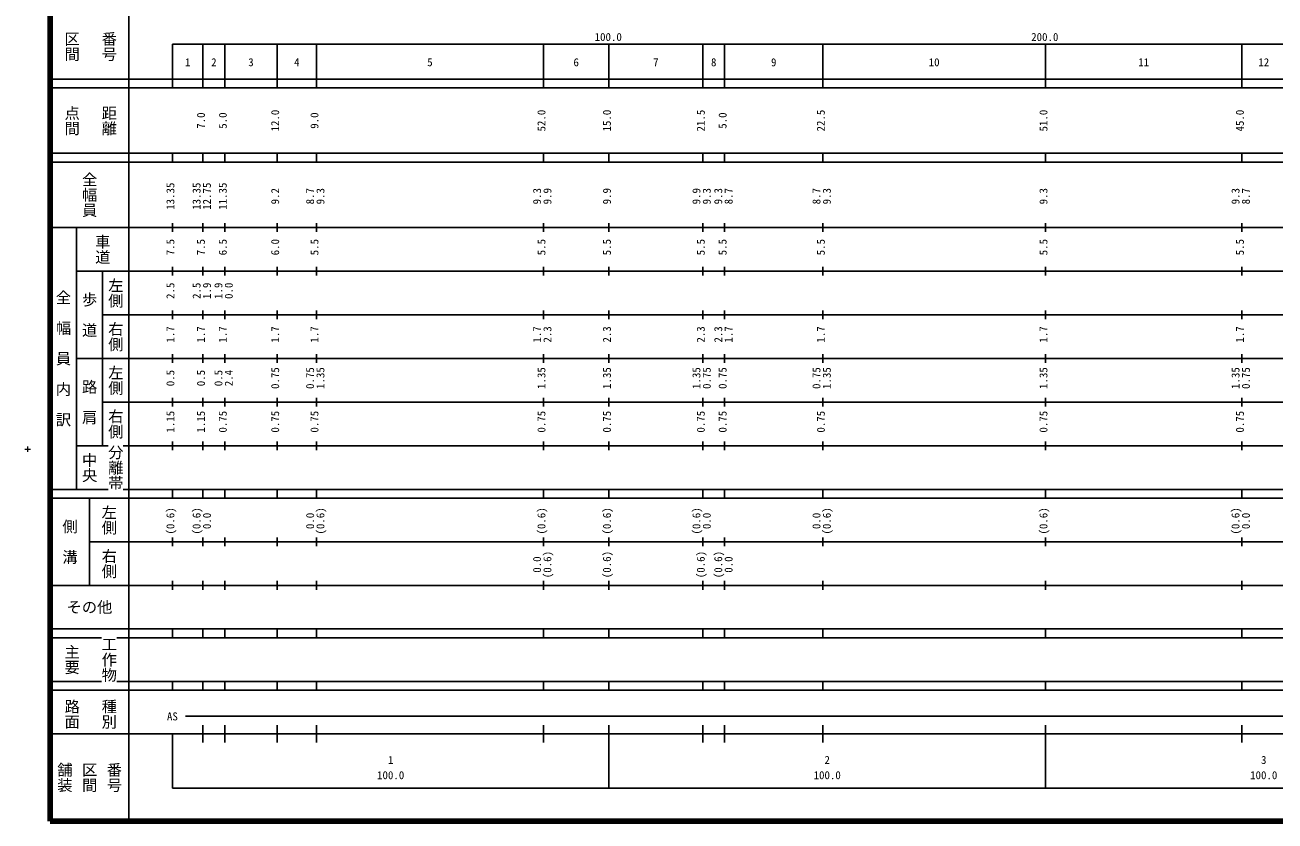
# Model space of a CAD drawing. Units: millimetres on the paper, enlarged 1000 times. Extents: x -625 to 645140, y -85230 to 274770.
# Drawn here: x -625 to 285722, y -85230 to 97179 of the extents above; entities that cross this region are included whole.
import ezdxf
from ezdxf.enums import TextEntityAlignment as Align

# ---------------------------------------------------------------- set-up
doc = ezdxf.new("R2010")
doc.units = ezdxf.units.MM
doc.header["$LTSCALE"] = 1000
for name, color, linetype, lineweight in [('M-TTL', 2, 'Continuous', 140), ('M-TTL-BAND', 7, 'Continuous', 25), ('S-BGD', 7, 'Continuous', 13)]:
    doc.layers.add(name, color=color, linetype=linetype, lineweight=lineweight)
doc.styles.add('@ＭＳ ゴシック', font='')
doc.styles.add('ＭＳ ゴシック', font='')
doc.styles.get('@ＭＳ ゴシック').set_extended_font_data('@MS Gothic')
doc.styles.get('ＭＳ ゴシック').set_extended_font_data('MS Gothic')

# ---------------------------------------------------------------- blocks, each defined once
blk = doc.blocks.new('plus')
at = {"color": 0, "linetype": 'Continuous', "lineweight": -2}
for p, q in [((-1.25, 0), (1.25, 0)), ((0, -1.25), (0, 1.25))]:
    blk.add_line(p, q, dxfattribs=at)

msp = doc.modelspace()

# ---------------------------------------------------------------- linework, layer by layer
at = {"layer": 'M-TTL'}
for p, q in [((5140, 274770), (5140, -85230)), ((5140, -85230), (645140, -85230))]:
    msp.add_line(p, q, dxfattribs=at)
at = {"layer": 'M-TTL-BAND'}
for p, q in [((23140, 264770), (23140, -85230)), ((33140, 92770), (544140, 92770)), ((33140, 92770), (33140, 82770)), ((40140, 82770), (40140, 92770)), ((45140, 82770), (45140, 92770)), ((57140, 82770), (57140, 92770)), ((66140, 82770), (66140, 92770)), ((118140, 82770), (118140, 92770)), ((133140, 82770), (133140, 92770)), ((154640, 82770), (154640, 92770)), ((159640, 82770), (159640, 92770)), ((182140, 82770), (182140, 92770)), ((233140, 82770), (233140, 92770)), ((278140, 82770), (278140, 92770)), ((5140, 84770), (544140, 84770)), ((5140, 82770), (544140, 82770)), ((5140, 67770), (544140, 67770)), ((33140, 65770), (33140, 67770)), ((40140, 65770), (40140, 67770)), ((45140, 65770), (45140, 67770)), ((57140, 65770), (57140, 67770)), ((66140, 65770), (66140, 67770)), ((118140, 65770), (118140, 67770)), ((133140, 65770), (133140, 67770)), ((154640, 65770), (154640, 67770)), ((159640, 65770), (159640, 67770)), ((182140, 65770), (182140, 67770)), ((233140, 65770), (233140, 67770)), ((278140, 65770), (278140, 67770)), ((5140, 65770), (544140, 65770)), ((33140, 49770), (33140, 51770)), ((40140, 49770), (40140, 51770)), ((45140, 49770), (45140, 51770)), ((57140, 49770), (57140, 51770)), ((66140, 49770), (66140, 51770)), ((118140, 49770), (118140, 51770)), ((133140, 49770), (133140, 51770)), ((154640, 49770), (154640, 51770)), ((159640, 49770), (159640, 51770)), ((182140, 49770), (182140, 51770)), ((233140, 49770), (233140, 51770)), ((278140, 49770), (278140, 51770)), ((5140, 50770), (544140, 50770)), ((11140, -9230), (11140, 50770)), ((11140, 40770), (544140, 40770)), ((17140, 40770), (17140, 770)), ((33140, 39770), (33140, 41770)), ((40140, 39770), (40140, 41770)), ((45140, 39770), (45140, 41770)), ((57140, 39770), (57140, 41770)), ((66140, 39770), (66140, 41770)), ((118140, 39770), (118140, 41770)), ((133140, 39770), (133140, 41770)), ((154640, 39770), (154640, 41770)), ((159640, 39770), (159640, 41770)), ((182140, 39770), (182140, 41770)), ((233140, 39770), (233140, 41770)), ((278140, 39770), (278140, 41770)), ((33140, 29770), (33140, 31770)), ((40140, 29770), (40140, 31770)), ((45140, 29770), (45140, 31770)), ((57140, 29770), (57140, 31770)), ((66140, 29770), (66140, 31770)), ((118140, 29770), (118140, 31770)), ((133140, 29770), (133140, 31770)), ((154640, 29770), (154640, 31770)), ((159640, 29770), (159640, 31770)), ((182140, 29770), (182140, 31770)), ((233140, 29770), (233140, 31770)), ((278140, 29770), (278140, 31770)), ((17140, 30770), (544140, 30770)), ((11140, 20770), (544140, 20770)), ((33140, 19770), (33140, 21770)), ((40140, 19770), (40140, 21770)), ((45140, 19770), (45140, 21770)), ((57140, 19770), (57140, 21770)), ((66140, 19770), (66140, 21770)), ((118140, 19770), (118140, 21770)), ((133140, 19770), (133140, 21770)), ((154640, 19770), (154640, 21770)), ((159640, 19770), (159640, 21770)), ((182140, 19770), (182140, 21770)), ((233140, 19770), (233140, 21770)), ((278140, 19770), (278140, 21770)), ((33140, 9770), (33140, 11770)), ((40140, 9770), (40140, 11770)), ((45140, 9770), (45140, 11770)), ((57140, 9770), (57140, 11770)), ((66140, 9770), (66140, 11770)), ((118140, 9770), (118140, 11770)), ((133140, 9770), (133140, 11770)), ((154640, 9770), (154640, 11770)), ((159640, 9770), (159640, 11770)), ((182140, 9770), (182140, 11770)), ((233140, 9770), (233140, 11770)), ((278140, 9770), (278140, 11770)), ((17140, 10770), (544140, 10770)), ((11140, 770), (18390, 770)), ((21890, 770), (544140, 770)), ((33140, -230), (33140, 1770)), ((40140, -230), (40140, 1770)), ((45140, -230), (45140, 1770)), ((57140, -230), (57140, 1770)), ((66140, -230), (66140, 1770)), ((118140, -230), (118140, 1770)), ((133140, -230), (133140, 1770)), ((154640, -230), (154640, 1770)), ((159640, -230), (159640, 1770)), ((182140, -230), (182140, 1770)), ((233140, -230), (233140, 1770)), ((278140, -230), (278140, 1770)), ((5140, -9230), (18390, -9230)), ((5140, -11230), (544140, -11230)), ((14140, -11230), (14140, -31230)), ((21890, -9230), (544140, -9230)), ((33140, -11230), (33140, -9230)), ((40140, -11230), (40140, -9230)), ((45140, -11230), (45140, -9230)), ((57140, -11230), (57140, -9230)), ((66140, -11230), (66140, -9230)), ((118140, -11230), (118140, -9230)), ((133140, -11230), (133140, -9230)), ((154640, -11230), (154640, -9230)), ((159640, -11230), (159640, -9230)), ((182140, -11230), (182140, -9230)), ((233140, -11230), (233140, -9230)), ((278140, -11230), (278140, -9230)), ((14140, -21230), (544140, -21230)), ((33140, -22230), (33140, -20230)), ((40140, -22230), (40140, -20230)), ((45140, -22230), (45140, -20230)), ((57140, -22230), (57140, -20230)), ((66140, -22230), (66140, -20230)), ((118140, -22230), (118140, -20230)), ((133140, -22230), (133140, -20230)), ((154640, -22230), (154640, -20230)), ((159640, -22230), (159640, -20230)), ((182140, -22230), (182140, -20230)), ((233140, -22230), (233140, -20230)), ((278140, -22230), (278140, -20230)), ((5140, -31230), (544140, -31230)), ((33140, -32230), (33140, -30230)), ((40140, -32230), (40140, -30230)), ((45140, -32230), (45140, -30230)), ((57140, -32230), (57140, -30230)), ((66140, -32230), (66140, -30230)), ((118140, -32230), (118140, -30230)), ((133140, -32230), (133140, -30230)), ((154640, -32230), (154640, -30230)), ((159640, -32230), (159640, -30230)), ((182140, -32230), (182140, -30230)), ((233140, -32230), (233140, -30230)), ((278140, -32230), (278140, -30230)), ((5140, -41230), (544140, -41230)), ((33140, -43230), (33140, -41230)), ((40140, -43230), (40140, -41230)), ((45140, -43230), (45140, -41230)), ((57140, -43230), (57140, -41230)), ((66140, -43230), (66140, -41230)), ((118140, -43230), (118140, -41230)), ((133140, -43230), (133140, -41230)), ((154640, -43230), (154640, -41230)), ((159640, -43230), (159640, -41230)), ((182140, -43230), (182140, -41230)), ((233140, -43230), (233140, -41230)), ((278140, -43230), (278140, -41230)), ((5140, -43230), (16890, -43230)), ((20390, -43230), (544140, -43230)), ((5140, -53230), (16890, -53230)), ((20390, -53230), (544140, -53230)), ((33140, -55230), (33140, -53230)), ((40140, -55230), (40140, -53230)), ((45140, -55230), (45140, -53230)), ((57140, -55230), (57140, -53230)), ((66140, -55230), (66140, -53230)), ((118140, -55230), (118140, -53230)), ((133140, -55230), (133140, -53230)), ((154640, -55230), (154640, -53230)), ((159640, -55230), (159640, -53230)), ((182140, -55230), (182140, -53230)), ((233140, -55230), (233140, -53230)), ((278140, -55230), (278140, -53230)), ((5140, -55230), (544140, -55230)), ((36140, -61230), (530140, -61230)), ((5140, -65230), (544140, -65230)), ((33140, -65230), (33140, -77730)), ((40140, -67230), (40140, -63230)), ((45140, -67230), (45140, -63230)), ((57140, -67230), (57140, -63230)), ((66140, -67230), (66140, -63230)), ((118140, -67230), (118140, -63230)), ((133140, -77730), (133140, -63230)), ((154640, -67230), (154640, -63230)), ((159640, -67230), (159640, -63230)), ((182140, -67230), (182140, -63230)), ((233140, -77730), (233140, -63230)), ((278140, -67230), (278140, -63230)), ((33140, -77730), (544140, -77730))]:
    msp.add_line(p, q, dxfattribs=at)

# ---------------------------------------------------------------- block references
at = {"layer": 'S-BGD', "xscale": 500, "yscale": 500}
msp.add_blockref('plus', (0, 0), dxfattribs=at)
msp.add_blockref('plus', (0, 0), dxfattribs=at)
msp.add_blockref('plus', (0, 0), dxfattribs=at)
msp.add_blockref('plus', (0, 0), dxfattribs=at)
msp.add_blockref('plus', (0, 0), dxfattribs=at)
msp.add_blockref('plus', (0, 0), dxfattribs=at)
msp.add_blockref('plus', (0, 0), dxfattribs=at)
msp.add_blockref('plus', (0, 0), dxfattribs=at)
msp.add_blockref('plus', (0, 0), dxfattribs=at)

# ---------------------------------------------------------------- texts
at = {"layer": 'M-TTL-BAND', "style": '@ＭＳ ゴシック'}
for s, p in [('区間', (10140, 92270)), ('番号', (18640, 92270)), ('点間', (10140, 75270)), ('距離', (18640, 75270)), ('全幅員', (14140, 58270)), ('車道', (17140, 45770)), ('左側', (20140, 35770)), ('全\u3000幅\u3000員\u3000内\u3000訳', (8140, 20770)), ('歩\u3000道', (14140, 30770)), ('右側', (20140, 25770)), ('左側', (20140, 15770)), ('路\u3000肩', (14140, 10770)), ('右側', (20140, 5770)), ('分離帯', (20140, -4230)), ('中央', (14140, -4230)), ('左側', (18640, -16230)), ('側\u3000溝', (9640, -21230)), ('右側', (18640, -26230)), ('主要', (10140, -48230)), ('工作物', (18640, -48230)), ('路面', (10140, -60730)), ('種別', (18640, -60730)), ('舗装', (8473, -75230)), ('区間', (14140, -75230)), ('番号', (19807, -75230))]:
    msp.add_text(s, height=2566, rotation=270, dxfattribs=at).set_placement(p, align=Align.MIDDLE_CENTER)
at = {"layer": 'M-TTL-BAND', "style": 'ＭＳ ゴシック'}
for s, p in [('100.0', (132984, 92964)), ('200.0', (232984, 92964)), ('1', (36640, 87175)), ('2', (42640, 87175)), ('3', (51140, 87175)), ('4', (61640, 87175)), ('5', (92140, 87175)), ('6', (125640, 87175)), ('7', (143890, 87175)), ('8', (157140, 87175)), ('9', (170890, 87175)), ('10', (207640, 87175)), ('11', (255640, 87175)), ('12', (283140, 87175)), ('AS', (33140, -62730)), ('1', (83140, -72707)), ('2', (183140, -72707)), ('3', (283140, -72707)), ('100.0', (83140, -76197)), ('100.0', (183140, -76197)), ('100.0', (283140, -76197))]:
    msp.add_text(s, height=1833, dxfattribs=at).set_placement(p, align=Align.BOTTOM_CENTER)
for s, p in [('12.0', (58140, 75270)), ('52.0', (119140, 75270)), ('15.0', (134140, 75270)), ('21.5', (155640, 75270)), ('22.5', (183140, 75270)), ('51.0', (234140, 75270)), ('45.0', (279140, 75270)), ('7.0', (41140, 75270)), ('5.0', (46140, 75270)), ('9.0', (67140, 75270)), ('5.0', (160640, 75270)), ('13.35', (34140, 57944)), ('13.35', (40140, 57944)), ('12.75', (42510, 57944)), ('11.35', (46140, 57944)), ('9.2', (58140, 57944)), ('8.7', (66140, 57944)), ('9.3', (68510, 57944)), ('9.3', (118140, 57944)), ('9.9', (120510, 57944)), ('9.9', (134140, 57944)), ('9.9', (154640, 57944)), ('9.3', (157010, 57944)), ('9.3', (159640, 57944)), ('8.7', (162010, 57944)), ('8.7', (182140, 57944)), ('9.3', (184510, 57944)), ('9.3', (234140, 57944)), ('9.3', (278140, 57944)), ('8.7', (280510, 57944)), ('7.5', (34140, 46270)), ('7.5', (41140, 46270)), ('6.5', (46140, 46270)), ('6.0', (58140, 46270)), ('5.5', (67140, 46270)), ('5.5', (119140, 46270)), ('5.5', (134140, 46270)), ('5.5', (155640, 46270)), ('5.5', (160640, 46270)), ('5.5', (183140, 46270)), ('5.5', (234140, 46270)), ('5.5', (279140, 46270)), ('2.5', (34140, 36270)), ('2.5', (40140, 36270)), ('1.9', (42510, 36270)), ('1.9', (45140, 36270)), ('0.0', (47510, 36270)), ('1.7', (34140, 26270)), ('1.7', (41140, 26270)), ('1.7', (46140, 26270)), ('1.7', (58140, 26270)), ('1.7', (67140, 26270)), ('1.7', (118140, 26270)), ('2.3', (120510, 26270)), ('2.3', (134140, 26270)), ('2.3', (155640, 26270)), ('2.3', (159640, 26270)), ('1.7', (162010, 26270)), ('1.7', (183140, 26270)), ('1.7', (234140, 26270)), ('1.7', (279140, 26270)), ('0.5', (34140, 16270)), ('0.5', (41140, 16270)), ('0.5', (45140, 16270)), ('2.4', (47510, 16270)), ('0.75', (58140, 16270)), ('0.75', (66140, 16270)), ('1.35', (68510, 16270)), ('1.35', (119140, 16270)), ('1.35', (134140, 16270)), ('1.35', (154640, 16270)), ('0.75', (157010, 16270)), ('0.75', (160640, 16270)), ('0.75', (182140, 16270)), ('1.35', (184510, 16270)), ('1.35', (234140, 16270)), ('1.35', (278140, 16270)), ('0.75', (280510, 16270)), ('1.15', (34140, 6270)), ('1.15', (41140, 6270)), ('0.75', (46140, 6270)), ('0.75', (58140, 6270)), ('0.75', (67140, 6270)), ('0.75', (119140, 6270)), ('0.75', (134140, 6270)), ('0.75', (155640, 6270)), ('0.75', (160640, 6270)), ('0.75', (183140, 6270)), ('0.75', (234140, 6270)), ('0.75', (279140, 6270)), ('(0.6)', (34140, -16466)), ('(0.6)', (40140, -16466)), ('(0.6)', (68510, -16466)), ('(0.6)', (119140, -16466)), ('(0.6)', (134140, -16466)), ('(0.6)', (154640, -16466)), ('(0.6)', (184510, -16466)), ('(0.6)', (234140, -16466)), ('(0.6)', (278140, -16466)), ('0.0', (42510, -16466)), ('0.0', (66140, -16466)), ('0.0', (157010, -16466)), ('0.0', (182140, -16466)), ('0.0', (280510, -16466)), ('0.0', (118140, -26466)), ('(0.6)', (120510, -26466)), ('(0.6)', (134140, -26466)), ('(0.6)', (155640, -26466)), ('(0.6)', (159640, -26466)), ('0.0', (162010, -26466))]:
    msp.add_text(s, height=1833, rotation=90, dxfattribs=at).set_placement(p, align=Align.BOTTOM_CENTER)
msp.add_text('その他', height=2566, dxfattribs=at).set_placement((14140, -36230), align=Align.MIDDLE_CENTER)

doc.saveas('drawing.dxf')
